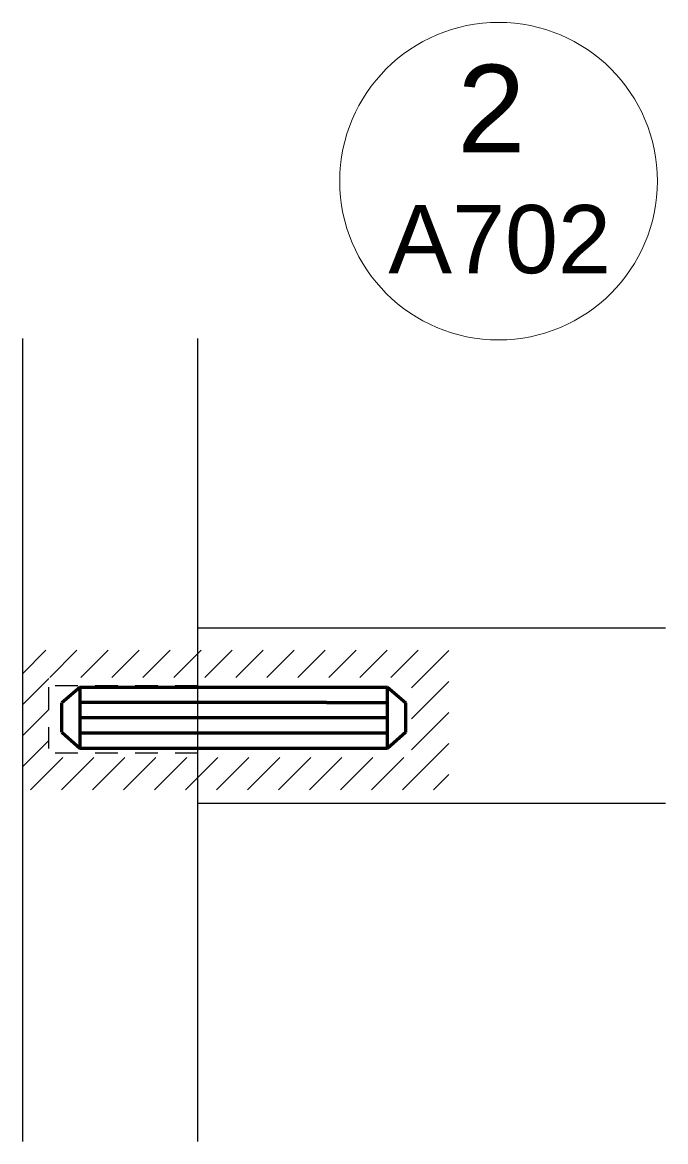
# Model space of a CAD drawing. Header units: centimetres. Extents: x 238 to 3561, y 129 to 1268.
# Drawn here: x 3132.88 to 3140.21, y 316.8 to 329.56 of the extents above; entities that cross this region are included whole.
import ezdxf
from ezdxf.enums import TextEntityAlignment as Align

# ---------------------------------------------------------------- set-up
doc = ezdxf.new("R2010")
doc.units = ezdxf.units.CM
doc.header["$MEASUREMENT"] = 0
doc.layers.add('A-ANNO-SYMB', color=2, linetype='Continuous', lineweight=18)
for name, color, linetype in [('A-FURN', 8, 'Continuous'), ('retini', 245, 'Continuous'), ('viti e cerniere', 3, 'Continuous')]:
    doc.layers.add(name, color=color, linetype=linetype)
doc.styles.get("Standard").update_dxf_attribs({"font": 'Arial.ttf'})

msp = doc.modelspace()

# ---------------------------------------------------------------- hatches: boundary and pattern name
at = {"layer": 'retini'}
h = msp.add_hatch(dxfattribs=at)
h.set_pattern_fill('ANSI31', color=256, scale=2)
h.paths.add_polyline_path([(3134.882, 322.401), (3132.882, 322.401), (3132.882, 320.809), (3134.882, 320.809), (3134.882, 321.178), (3133.182, 321.178), (3133.182, 322.09), (3134.882, 322.09)])
h.paths.add_polyline_path([(3137.743, 322.401), (3134.882, 322.401), (3134.882, 322.09), (3137.316, 322.09), (3137.316, 321.178), (3134.882, 321.178), (3134.882, 320.809), (3137.743, 320.809)])

# ---------------------------------------------------------------- linework, layer by layer
at = {"layer": 'A-ANNO-SYMB', "linetype": 'Continuous', "lineweight": 20}
msp.add_circle((3138.309, 327.747), 1.81, dxfattribs=at)
at = {"layer": 'A-FURN'}
for p, q in [((3132.882, 325.953), (3132.882, 316.798)), ((3134.882, 316.798), (3134.882, 325.953)), ((3140.213, 322.652), (3134.878, 322.652)), ((3140.213, 320.652), (3134.878, 320.652))]:
    msp.add_line(p, q, dxfattribs=at)
at = {"layer": 'viti e cerniere'}
for p, q in [((3133.182, 321.72), (3133.182, 321.978)), ((3133.256, 321.998), (3133.513, 321.998)), ((3133.712, 321.998), (3133.969, 321.998)), ((3134.168, 321.998), (3134.426, 321.998)), ((3134.624, 321.998), (3134.882, 321.998)), ((3133.182, 321.28), (3133.182, 321.522)), ((3133.256, 321.231), (3133.513, 321.231)), ((3133.712, 321.231), (3133.969, 321.231)), ((3134.168, 321.231), (3134.426, 321.231)), ((3134.624, 321.231), (3134.882, 321.231))]:
    msp.add_line(p, q, dxfattribs=at)
at = {"layer": 'viti e cerniere', "linetype": 'ByBlock', "lineweight": 100}
for p, q in [((3133.542, 321.978), (3133.333, 321.802)), ((3133.542, 321.978), (3137.042, 321.978)), ((3133.542, 321.278), (3133.542, 321.978)), ((3137.042, 321.978), (3137.251, 321.802)), ((3137.042, 321.278), (3137.042, 321.978)), ((3133.333, 321.465), (3133.333, 321.802)), ((3136.349, 321.803), (3133.542, 321.803)), ((3136.349, 321.803), (3137.042, 321.803)), ((3137.251, 321.465), (3137.251, 321.802)), ((3136.349, 321.628), (3133.542, 321.628)), ((3137.042, 321.628), (3136.349, 321.628)), ((3136.349, 321.628), (3136.349, 321.628)), ((3133.333, 321.465), (3133.542, 321.278)), ((3136.506, 321.453), (3133.542, 321.453)), ((3137.042, 321.453), (3136.506, 321.453)), ((3137.251, 321.465), (3137.042, 321.278)), ((3137.042, 321.278), (3137.042, 321.453)), ((3137.042, 321.278), (3133.542, 321.278))]:
    msp.add_line(p, q, dxfattribs=at)

# ---------------------------------------------------------------- texts
at = {"layer": 'A-ANNO-SYMB', "linetype": 'Continuous', "lineweight": 20}
for tag, text, height, p in [('2', 'A', 1, (3138.227, 329.074)), ('A702', 'A301', 0.7777, (3138.322, 327.475))]:
    msp.add_attdef(tag, text=text, height=height, dxfattribs=at).set_placement(p, align=Align.TOP_CENTER)

doc.saveas('drawing.dxf')
